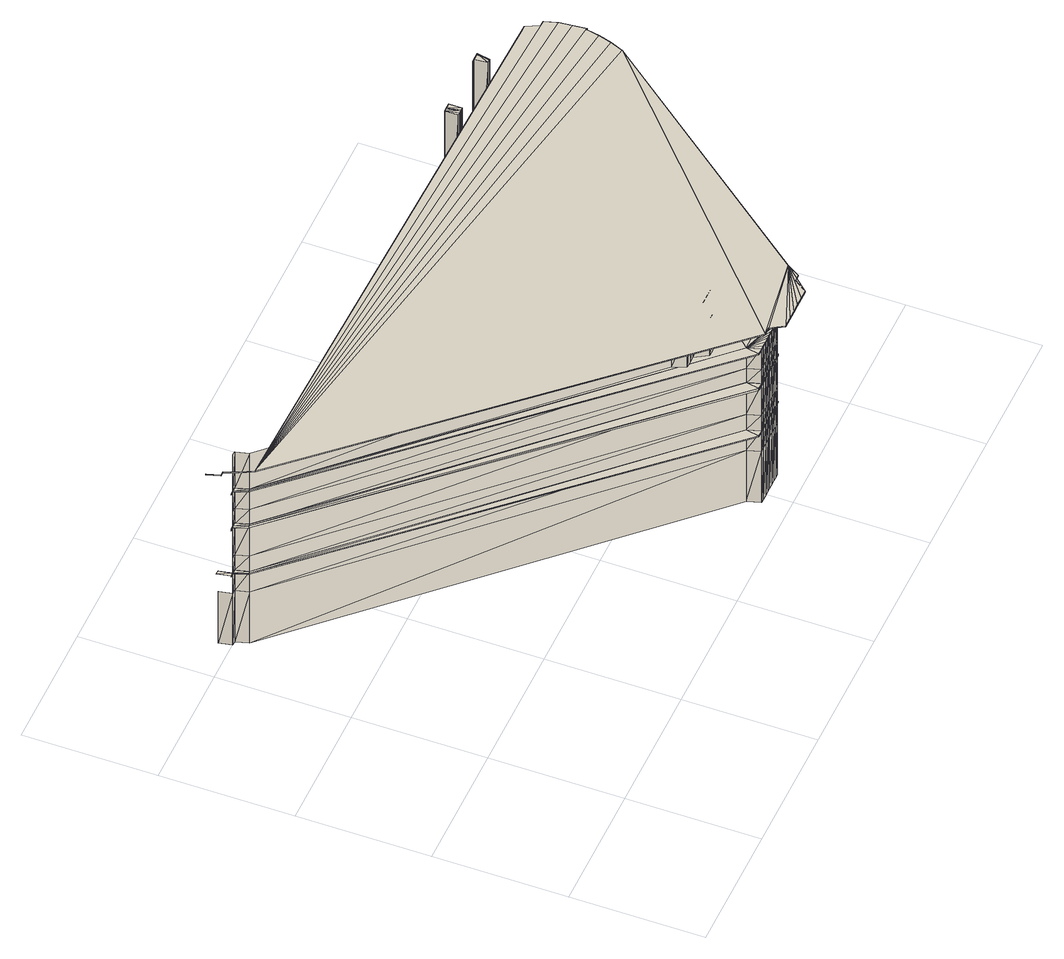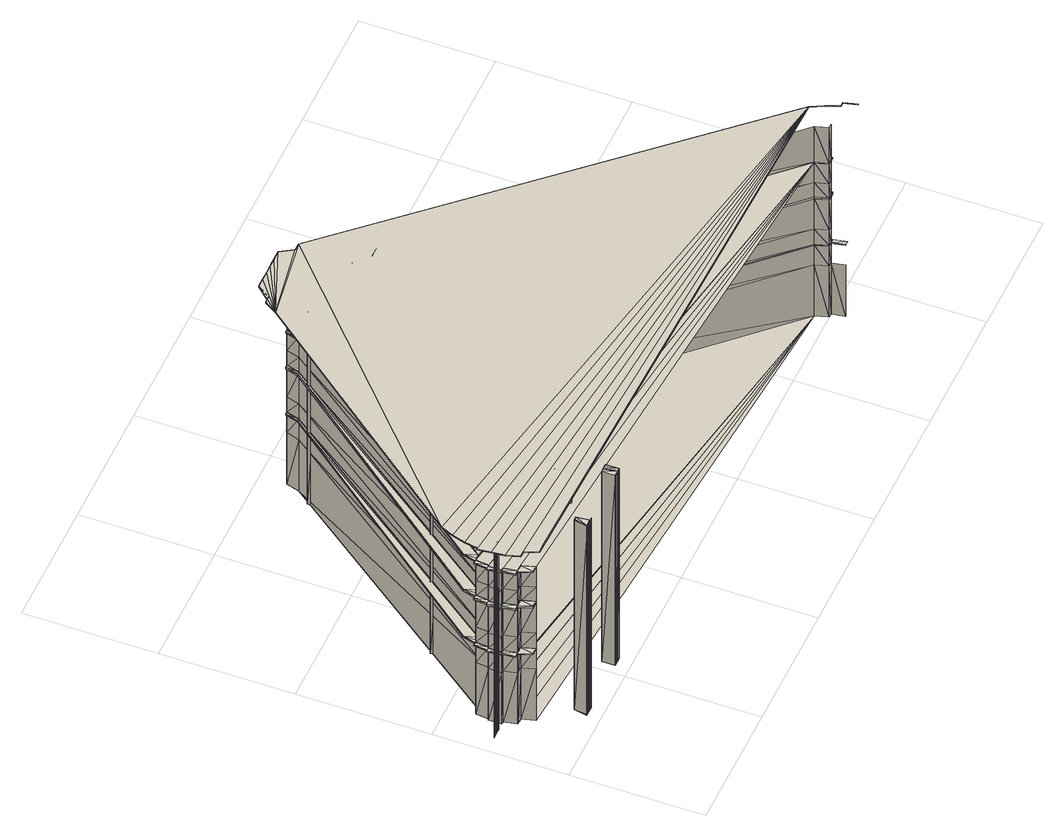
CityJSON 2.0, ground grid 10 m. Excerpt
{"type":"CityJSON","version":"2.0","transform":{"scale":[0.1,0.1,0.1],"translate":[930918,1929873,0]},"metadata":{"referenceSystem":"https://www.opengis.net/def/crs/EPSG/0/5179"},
"CityObjects":{
"building1":{"type":"Building","geometry":[{"type":"MultiSurface","lod":"3","boundaries":[[[0,1,2]],[[3,2,1]],[[1,0,4]],[[5,4,0]],[[4,5,6]],[[7,6,5]],[[6,7,8]],[[9,8,7]],[[10,11,12]],[[10,13,11]],[[14,15,16]],[[17,18,19]],[[20,11,13]],[[21,16,15]],[[22,19,18]],[[11,23,10]],[[16,24,14]],[[19,25,17]],[[26,12,11]],[[11,20,27]],[[28,27,20]],[[16,21,29]],[[30,29,21]],[[19,22,31]],[[32,31,22]],[[33,34,35]],[[36,35,34]],[[37,26,20]],[[11,20,26]],[[27,38,11]],[[29,39,16]],[[31,40,19]],[[20,41,28]],[[21,42,30]],[[22,43,32]],[[35,36,44]],[[45,44,36]],[[20,11,41]],[[23,41,11]],[[11,35,23]],[[44,23,35]],[[46,11,47]],[[23,47,11]],[[21,16,42]],[[24,42,16]],[[48,46,49]],[[47,49,46]],[[50,48,51]],[[49,51,48]],[[22,19,43]],[[25,43,19]],[[19,50,25]],[[51,25,50]],[[52,19,53]],[[25,53,19]],[[23,11,38]],[[24,16,39]],[[25,19,40]],[[54,28,41]],[[55,30,42]],[[56,32,43]],[[44,45,57]],[[58,57,45]],[[41,23,54]],[[38,54,23]],[[23,44,38]],[[57,38,44]],[[47,23,59]],[[38,59,23]],[[42,24,55]],[[39,55,24]],[[49,47,60]],[[59,60,47]],[[51,49,61]],[[60,61,49]],[[43,25,56]],[[40,56,25]],[[25,51,40]],[[61,40,51]],[[53,25,62]],[[40,62,25]],[[8,9,63]],[[64,63,9]],[[62,40,65]],[[66,65,40]],[[27,28,67]],[[68,67,28]],[[29,30,69]],[[70,69,30]],[[31,32,71]],[[72,71,32]],[[28,54,68]],[[30,55,70]],[[32,56,72]],[[67,73,27]],[[69,74,29]],[[71,75,31]],[[76,68,54]],[[77,70,55]],[[78,72,56]],[[38,27,73]],[[39,29,74]],[[40,31,75]],[[57,58,79]],[[80,79,58]],[[54,38,76]],[[73,76,38]],[[38,57,73]],[[79,73,57]],[[59,38,81]],[[73,81,38]],[[55,39,77]],[[74,77,39]],[[60,59,82]],[[81,82,59]],[[61,60,83]],[[82,83,60]],[[56,40,78]],[[75,78,40]],[[40,61,75]],[[83,75,61]],[[65,66,84]],[[85,84,66]],[[84,85,86]],[[87,86,85]],[[63,64,88]],[[89,88,64]],[[86,87,90]],[[91,90,87]],[[88,89,92]],[[93,92,89]],[[90,91,94]],[[95,94,91]],[[92,93,96]],[[97,96,93]],[[94,95,98]],[[99,98,95]],[[67,68,100]],[[101,100,68]],[[69,70,102]],[[103,102,70]],[[71,72,104]],[[105,104,72]],[[100,106,67]],[[102,107,69]],[[104,108,71]],[[68,76,101]],[[70,77,103]],[[72,78,105]],[[109,110,97]],[[96,97,110]],[[73,67,106]],[[74,69,107]],[[75,71,108]],[[64,111,89]],[[112,101,76]],[[113,103,77]],[[114,105,78]],[[98,99,115]],[[116,115,99]],[[100,101,117]],[[118,117,101]],[[102,103,119]],[[120,119,103]],[[104,105,121]],[[122,121,105]],[[123,124,80]],[[106,112,73]],[[124,106,79]],[[106,125,73]],[[107,113,74]],[[125,126,81]],[[126,127,82]],[[108,114,75]],[[127,108,83]],[[79,80,124]],[[76,73,112]],[[73,79,106]],[[81,73,125]],[[77,74,113]],[[82,81,126]],[[83,82,127]],[[78,75,114]],[[75,83,108]],[[117,128,100]],[[119,129,102]],[[121,130,104]],[[101,112,118]],[[103,113,120]],[[105,114,122]],[[131,123,80]],[[108,130,75]],[[106,100,128]],[[107,102,129]],[[108,104,130]],[[132,118,112]],[[133,120,113]],[[134,122,114]],[[124,123,135]],[[131,135,123]],[[112,106,132]],[[128,132,106]],[[106,124,128]],[[135,128,124]],[[125,106,136]],[[128,136,106]],[[113,107,133]],[[129,133,107]],[[126,125,137]],[[136,137,125]],[[127,126,138]],[[137,138,126]],[[114,108,134]],[[130,134,108]],[[108,127,130]],[[138,130,127]],[[89,111,93]],[[139,131,80]],[[130,140,75]],[[9,141,64]],[[117,118,142]],[[143,142,118]],[[119,120,144]],[[145,144,120]],[[121,122,146]],[[147,146,122]],[[142,148,117]],[[118,132,143]],[[144,149,119]],[[120,133,145]],[[146,140,121]],[[122,134,147]],[[150,139,80]],[[140,151,75]],[[128,117,148]],[[129,119,149]],[[130,121,140]],[[152,143,132]],[[153,145,133]],[[154,147,134]],[[135,131,155]],[[139,155,131]],[[132,128,152]],[[148,152,128]],[[128,135,148]],[[155,148,135]],[[136,128,156]],[[148,156,128]],[[133,129,153]],[[149,153,129]],[[137,136,157]],[[156,157,136]],[[138,137,158]],[[157,158,137]],[[134,130,154]],[[140,154,130]],[[130,138,140]],[[158,140,138]],[[110,109,159]],[[160,159,109]],[[93,111,97]],[[161,150,80]],[[151,162,75]],[[115,116,163]],[[164,163,116]],[[142,143,165]],[[166,165,143]],[[144,145,167]],[[168,167,145]],[[146,147,169]],[[170,169,147]],[[171,161,80]],[[162,172,75]],[[165,173,142]],[[143,152,166]],[[167,174,144]],[[145,153,168]],[[169,151,146]],[[147,154,170]],[[148,142,173]],[[149,144,174]],[[140,146,151]],[[175,166,152]],[[176,168,153]],[[177,170,154]],[[155,139,178]],[[150,178,139]],[[152,148,175]],[[173,175,148]],[[148,155,173]],[[178,173,155]],[[156,148,179]],[[173,179,148]],[[153,149,176]],[[174,176,149]],[[157,156,180]],[[179,180,156]],[[158,157,181]],[[180,181,157]],[[154,140,177]],[[151,177,140]],[[140,158,151]],[[181,151,158]],[[182,171,80]],[[172,183,75]],[[97,111,109]],[[163,164,184]],[[185,184,164]],[[186,182,80]],[[183,187,75]],[[165,166,188]],[[189,188,166]],[[167,168,190]],[[191,190,168]],[[169,170,162]],[[192,162,170]],[[173,165,188]],[[166,175,189]],[[174,167,190]],[[168,176,191]],[[151,169,162]],[[170,177,192]],[[159,160,193]],[[161,194,150]],[[188,189,173]],[[194,188,178]],[[188,195,173]],[[190,191,174]],[[195,196,179]],[[196,197,180]],[[162,192,151]],[[197,162,181]],[[198,193,160]],[[178,150,194]],[[175,173,189]],[[173,178,188]],[[179,173,195]],[[176,174,191]],[[180,179,196]],[[181,180,197]],[[177,151,192]],[[151,181,162]],[[199,186,80]],[[187,200,75]],[[63,88,201]],[[202,199,80]],[[200,203,75]],[[58,204,80]],[[205,40,75]],[[194,161,206]],[[171,206,161]],[[189,188,207]],[[208,207,188]],[[188,194,208]],[[206,208,194]],[[195,188,209]],[[208,209,188]],[[191,190,210]],[[211,210,190]],[[196,195,212]],[[209,212,195]],[[197,196,213]],[[212,213,196]],[[192,162,214]],[[172,214,162]],[[162,197,172]],[[213,172,197]],[[215,208,188]],[[207,216,189]],[[217,211,190]],[[210,218,191]],[[219,172,162]],[[214,220,192]],[[188,189,215]],[[216,215,189]],[[190,191,217]],[[218,217,191]],[[162,192,219]],[[220,219,192]],[[184,185,221]],[[222,221,185]],[[109,111,160]],[[88,92,201]],[[92,96,201]],[[193,198,223]],[[224,223,198]],[[206,171,225]],[[182,225,171]],[[207,208,226]],[[227,226,208]],[[208,206,227]],[[225,227,206]],[[209,208,228]],[[227,228,208]],[[210,211,229]],[[230,229,211]],[[212,209,231]],[[228,231,209]],[[213,212,232]],[[231,232,212]],[[214,172,233]],[[183,233,172]],[[172,213,183]],[[232,183,213]],[[208,215,227]],[[216,207,226]],[[211,217,230]],[[218,210,229]],[[172,219,183]],[[220,214,233]],[[215,216,227]],[[226,227,216]],[[217,218,230]],[[229,230,218]],[[219,220,183]],[[233,183,220]],[[160,111,198]],[[234,235,222]],[[221,222,235]],[[96,110,201]],[[186,236,182]],[[237,238,227]],[[236,237,225]],[[237,239,227]],[[240,241,230]],[[239,242,228]],[[242,243,231]],[[187,244,183]],[[243,187,232]],[[225,182,236]],[[226,227,238]],[[227,225,237]],[[228,227,239]],[[229,230,241]],[[231,228,242]],[[232,231,243]],[[233,183,244]],[[183,232,187]],[[245,237,227]],[[238,246,226]],[[247,240,230]],[[241,248,229]],[[249,187,183]],[[244,250,233]],[[227,226,245]],[[246,245,226]],[[230,229,247]],[[248,247,229]],[[183,233,249]],[[250,249,233]],[[110,159,201]],[[236,186,251]],[[199,251,186]],[[238,237,252]],[[253,252,237]],[[237,236,253]],[[251,253,236]],[[239,237,254]],[[253,254,237]],[[241,240,255]],[[256,255,240]],[[242,239,257]],[[254,257,239]],[[243,242,258]],[[257,258,242]],[[244,187,259]],[[200,259,187]],[[187,243,200]],[[258,200,243]],[[237,245,253]],[[252,260,238]],[[240,247,256]],[[255,261,241]],[[187,249,200]],[[259,262,244]],[[198,111,224]],[[223,224,263]],[[264,263,224]],[[265,253,245]],[[246,238,260]],[[266,256,247]],[[248,241,261]],[[267,200,249]],[[250,244,262]],[[260,265,246]],[[261,266,248]],[[262,267,250]],[[245,246,265]],[[247,248,266]],[[249,250,267]],[[268,141,9]],[[159,193,201]],[[251,199,269]],[[252,253,270]],[[253,251,271]],[[254,253,272]],[[255,256,273]],[[257,254,274]],[[258,257,275]],[[259,200,276]],[[200,258,203]],[[202,269,199]],[[271,270,253]],[[269,271,251]],[[271,272,253]],[[277,273,256]],[[272,274,254]],[[274,275,257]],[[203,276,200]],[[275,203,258]],[[253,265,271]],[[270,278,252]],[[256,266,277]],[[273,279,255]],[[200,267,203]],[[276,280,259]],[[281,204,58]],[[282,268,9]],[[283,271,265]],[[260,252,278]],[[284,277,266]],[[261,255,279]],[[285,203,267]],[[262,259,280]],[[265,260,283]],[[278,283,260]],[[266,261,284]],[[279,284,261]],[[267,262,285]],[[280,285,262]],[[286,281,58]],[[193,223,201]],[[224,111,264]],[[201,223,263]],[[287,286,58]],[[288,289,58]],[[290,291,9]],[[292,282,9]],[[263,264,293]],[[294,293,264]],[[289,295,58]],[[296,287,58]],[[291,297,9]],[[298,292,9]],[[299,296,58]],[[300,301,58]],[[295,300,58]],[[301,299,58]],[[302,298,9]],[[111,294,264]],[[293,201,263]],[[297,303,9]],[[304,302,9]],[[303,304,9]],[[293,294,201]],[[111,201,294]],[[305,306,307]],[[305,308,306]],[[309,306,308]],[[308,310,309]],[[311,305,307]],[[312,310,308]],[[311,312,305]],[[308,305,312]],[[306,313,307]],[[311,312,307]],[[310,307,312]],[[307,310,311]],[[312,311,310]],[[309,310,314]],[[307,315,311]],[[316,310,312]],[[314,313,309]],[[306,309,313]],[[317,315,307]],[[313,318,307]],[[315,316,311]],[[312,311,316]],[[319,310,316]],[[320,317,307]],[[318,320,307]],[[318,321,307]],[[317,319,315]],[[316,315,319]],[[322,310,319]],[[314,310,323]],[[323,310,322]],[[313,314,318]],[[323,318,314]],[[319,317,322]],[[320,322,317]],[[324,310,323]],[[318,323,320]],[[322,320,323]],[[318,323,321]],[[324,321,323]],[[321,324,318]],[[323,318,324]],[[141,111,64]],[[204,202,80]],[[203,205,75]],[[8,63,325]],[[325,63,201]],[[235,234,326]],[[327,326,234]],[[328,329,330]],[[331,330,329]],[[330,331,332]],[[333,332,331]],[[334,333,331]],[[332,335,330]],[[336,334,331]],[[329,337,331]],[[332,333,335]],[[334,335,333]],[[338,336,331]],[[339,330,335]],[[340,341,328]],[[329,328,341]],[[342,338,331]],[[337,342,331]],[[341,337,329]],[[335,334,339]],[[336,339,334]],[[343,330,339]],[[328,330,344]],[[345,330,343]],[[339,336,343]],[[338,343,336]],[[344,330,345]],[[340,328,344]],[[341,340,346]],[[347,346,340]],[[346,337,341]],[[343,338,345]],[[342,345,338]],[[347,340,344]],[[345,342,344]],[[342,345,337]],[[337,344,342]],[[344,337,345]],[[345,342,348]],[[349,348,342]],[[349,337,346]],[[348,349,347]],[[346,347,349]],[[345,348,344]],[[342,337,349]],[[348,347,344]],[[350,40,205]],[[351,352,270]],[[353,354,273]],[[355,356,276]],[[269,202,357]],[[204,357,202]],[[270,271,351]],[[358,351,271]],[[271,269,358]],[[357,358,269]],[[272,271,359]],[[358,359,271]],[[273,277,353]],[[360,353,277]],[[274,272,361]],[[359,361,272]],[[275,274,362]],[[361,362,274]],[[276,203,355]],[[205,355,203]],[[203,275,205]],[[362,205,275]],[[278,270,352]],[[279,273,354]],[[280,276,356]],[[271,283,358]],[[277,284,360]],[[203,285,205]],[[283,278,363]],[[352,363,278]],[[284,279,364]],[[354,364,279]],[[285,280,365]],[[356,365,280]],[[363,358,283]],[[364,360,284]],[[365,205,285]],[[366,40,350]],[[367,40,366]],[[368,40,369]],[[370,8,325]],[[371,40,367]],[[369,40,372]],[[373,40,371]],[[374,40,375]],[[372,40,374]],[[375,40,373]],[[376,8,370]],[[141,325,111]],[[201,111,325]],[[377,8,376]],[[378,8,379]],[[380,8,377]],[[379,8,381]],[[382,8,380]],[[383,8,382]],[[381,8,384]],[[384,8,383]],[[326,327,385]],[[386,385,327]],[[387,388,389]],[[390,389,388]],[[391,390,388]],[[389,392,387]],[[393,391,388]],[[392,394,387]],[[389,390,392]],[[391,392,390]],[[394,393,387]],[[388,387,393]],[[385,386,395]],[[396,395,386]],[[397,394,392]],[[398,397,391]],[[392,391,397]],[[398,391,393]],[[399,400,401]],[[402,401,400]],[[403,398,393]],[[404,394,397]],[[393,394,403]],[[404,403,394]],[[405,406,399]],[[400,399,406]],[[397,398,407]],[[408,407,398]],[[401,409,399]],[[407,410,397]],[[410,404,397]],[[401,402,411]],[[412,411,402]],[[413,398,403]],[[408,398,413]],[[403,404,413]],[[410,413,404]],[[411,409,401]],[[414,410,407]],[[395,396,415]],[[416,415,396]],[[417,418,419]],[[420,419,418]],[[407,408,414]],[[421,414,408]],[[421,408,413]],[[402,400,422]],[[400,406,423]],[[405,399,424]],[[425,426,405]],[[406,405,426]],[[411,412,427]],[[428,427,412]],[[422,400,423]],[[427,409,411]],[[412,402,422]],[[399,409,424]],[[429,430,410]],[[413,410,430]],[[406,426,423]],[[425,405,424]],[[431,421,413]],[[424,423,425]],[[426,425,423]],[[432,410,414]],[[430,431,413]],[[428,412,422]],[[427,428,433]],[[433,409,427]],[[434,433,428]],[[434,428,422]],[[409,422,424]],[[423,424,422]],[[415,416,435]],[[436,435,416]],[[414,421,432]],[[431,432,421]],[[437,438,429]],[[430,429,438]],[[429,410,432]],[[438,431,430]],[[439,440,417]],[[418,417,440]],[[441,409,433]],[[442,434,422]],[[437,429,432]],[[433,434,441]],[[442,441,434]],[[432,431,437]],[[438,437,431]],[[443,442,422]],[[444,409,441]],[[445,443,422]],[[446,445,409]],[[422,409,445]],[[435,436,447]],[[448,447,436]],[[441,442,444]],[[443,444,442]],[[446,409,444]],[[449,450,439]],[[440,439,450]],[[451,446,444]],[[452,443,445]],[[451,452,446]],[[445,446,452]],[[453,451,444]],[[454,455,448]],[[444,443,453]],[[456,453,443]],[[456,443,452]],[[447,448,455]],[[455,454,449]],[[450,449,454]],[[453,456,451]],[[452,451,456]],[[457,458,459]],[[460,459,458]],[[461,462,463]],[[464,463,462]],[[465,466,461]],[[459,460,465]],[[462,461,466]],[[466,465,460]],[[465,466,457]],[[458,457,466]],[[463,464,467]],[[459,468,457]],[[469,467,464]],[[463,468,461]],[[466,465,470]],[[465,468,459]],[[471,470,465]],[[461,468,465]],[[457,468,465]],[[467,468,463]],[[472,473,471]],[[470,471,473]],[[465,468,471]],[[460,458,474]],[[464,462,474]],[[462,466,474]],[[466,460,474]],[[458,466,474]],[[467,469,475]],[[476,475,469]],[[475,468,467]],[[469,464,474]],[[466,470,474]],[[471,468,472]],[[473,472,476]],[[470,473,474]],[[475,476,472]],[[476,469,474]],[[474,473,476]],[[472,468,475]],[[475,476,468]],[[476,475,474]],[[474,468,476]],[[468,474,475]],[[358,363,477]],[[360,364,478]],[[205,365,350]],[[357,204,479]],[[281,479,204]],[[351,358,480]],[[477,480,358]],[[358,357,477]],[[479,477,357]],[[359,358,481]],[[477,481,358]],[[353,360,482]],[[478,482,360]],[[361,359,483]],[[481,483,359]],[[362,361,484]],[[483,484,361]],[[355,205,485]],[[350,485,205]],[[205,362,350]],[[484,350,362]],[[486,477,363]],[[487,478,364]],[[488,350,365]],[[480,489,351]],[[482,490,353]],[[485,491,355]],[[363,352,486]],[[489,486,352]],[[364,354,487]],[[490,487,354]],[[365,356,488]],[[491,488,356]],[[352,351,489]],[[354,353,490]],[[356,355,491]],[[479,281,492]],[[286,492,281]],[[480,477,493]],[[494,493,477]],[[477,479,494]],[[492,494,479]],[[481,477,495]],[[494,495,477]],[[482,478,496]],[[497,496,478]],[[483,481,498]],[[495,498,481]],[[484,483,499]],[[498,499,483]],[[485,350,500]],[[366,500,350]],[[350,484,366]],[[499,366,484]],[[493,501,480]],[[496,502,482]],[[500,503,485]],[[477,486,494]],[[478,487,497]],[[350,488,366]],[[504,494,486]],[[489,480,501]],[[505,497,487]],[[490,482,502]],[[506,366,488]],[[491,485,503]],[[486,489,504]],[[487,490,505]],[[488,491,506]],[[492,286,507]],[[493,494,508]],[[494,492,509]],[[495,494,510]],[[496,497,511]],[[498,495,512]],[[499,498,513]],[[500,366,514]],[[366,499,367]],[[515,289,516]],[[288,516,289]],[[517,518,519]],[[520,519,518]],[[518,515,520]],[[516,520,515]],[[521,518,522]],[[520,522,518]],[[523,524,525]],[[526,525,524]],[[527,521,528]],[[522,528,521]],[[529,527,530]],[[528,530,527]],[[531,369,532]],[[368,532,369]],[[369,529,368]],[[530,368,529]],[[501,504,489]],[[502,505,490]],[[503,506,491]],[[287,507,286]],[[509,508,494]],[[507,509,492]],[[509,510,494]],[[533,511,497]],[[510,512,495]],[[512,513,498]],[[367,514,366]],[[513,367,499]],[[519,534,517]],[[525,535,523]],[[532,536,531]],[[494,504,509]],[[508,537,493]],[[497,505,533]],[[511,538,496]],[[366,506,367]],[[514,539,500]],[[518,540,520]],[[524,541,526]],[[369,542,368]],[[543,295,515]],[[289,515,295]],[[544,545,517]],[[518,517,545]],[[545,543,518]],[[515,518,543]],[[546,545,521]],[[518,521,545]],[[547,548,523]],[[524,523,548]],[[549,546,527]],[[521,527,546]],[[550,549,529]],[[527,529,549]],[[551,372,531]],[[369,531,372]],[[372,550,369]],[[529,369,550]],[[552,509,504]],[[501,493,537]],[[553,533,505]],[[502,496,538]],[[554,367,506]],[[503,500,539]],[[555,517,534]],[[556,523,535]],[[557,531,536]],[[507,287,558]],[[296,558,287]],[[508,509,559]],[[560,559,509]],[[509,507,560]],[[558,560,507]],[[510,509,561]],[[560,561,509]],[[511,533,562]],[[563,562,533]],[[512,510,564]],[[561,564,510]],[[513,512,565]],[[564,565,512]],[[514,367,566]],[[371,566,367]],[[367,513,371]],[[565,371,513]],[[545,567,518]],[[548,568,524]],[[372,569,369]],[[504,501,552]],[[537,552,501]],[[505,502,553]],[[538,553,502]],[[506,503,554]],[[539,554,503]],[[570,520,540]],[[571,526,541]],[[572,368,542]],[[509,552,560]],[[559,573,508]],[[533,553,563]],[[562,574,511]],[[367,554,371]],[[566,575,514]],[[517,555,544]],[[523,556,547]],[[531,557,551]],[[540,555,570]],[[534,570,555]],[[541,556,571]],[[535,571,556]],[[542,557,572]],[[536,572,557]],[[540,518,567]],[[541,524,568]],[[542,369,569]],[[558,296,576]],[[299,576,296]],[[559,560,577]],[[578,577,560]],[[560,558,578]],[[576,578,558]],[[561,560,579]],[[578,579,560]],[[562,563,580]],[[581,580,563]],[[564,561,582]],[[579,582,561]],[[565,564,583]],[[582,583,564]],[[566,371,584]],[[373,584,371]],[[371,565,373]],[[583,373,565]],[[585,301,586]],[[300,586,301]],[[587,588,589]],[[590,589,588]],[[588,585,590]],[[586,590,585]],[[591,588,592]],[[590,592,588]],[[593,594,595]],[[596,595,594]],[[597,591,598]],[[592,598,591]],[[599,597,600]],[[598,600,597]],[[601,375,602]],[[374,602,375]],[[375,599,374]],[[600,374,599]],[[586,300,543]],[[295,543,300]],[[589,590,544]],[[545,544,590]],[[590,586,545]],[[543,545,586]],[[592,590,546]],[[545,546,590]],[[595,596,547]],[[548,547,596]],[[598,592,549]],[[546,549,592]],[[600,598,550]],[[549,550,598]],[[602,374,551]],[[372,551,374]],[[374,600,372]],[[550,372,600]],[[603,560,552]],[[537,508,573]],[[604,563,553]],[[538,511,574]],[[605,371,554]],[[539,514,575]],[[301,585,299]],[[588,587,578]],[[585,588,576]],[[588,591,578]],[[594,593,581]],[[591,597,579]],[[597,599,582]],[[375,601,373]],[[599,375,583]],[[577,606,559]],[[580,607,562]],[[584,608,566]],[[576,299,585]],[[577,578,587]],[[578,576,588]],[[579,578,591]],[[580,581,593]],[[582,579,597]],[[583,582,599]],[[584,373,601]],[[373,583,375]],[[544,609,589]],[[547,610,595]],[[551,611,602]],[[609,544,555]],[[610,547,556]],[[611,551,557]],[[560,603,578]],[[563,604,581]],[[371,605,373]],[[588,612,590]],[[594,613,596]],[[375,614,374]],[[552,537,603]],[[573,603,537]],[[553,538,604]],[[574,604,538]],[[554,539,605]],[[575,605,539]],[[578,615,588]],[[581,616,594]],[[373,617,375]],[[589,618,587]],[[595,619,593]],[[602,620,601]],[[590,621,545]],[[596,622,548]],[[374,623,372]],[[567,609,540]],[[555,540,609]],[[568,610,541]],[[556,541,610]],[[569,611,542]],[[557,542,611]],[[587,624,577]],[[593,625,580]],[[601,626,584]],[[573,559,606]],[[574,562,607]],[[575,566,608]],[[615,578,603]],[[616,581,604]],[[617,373,605]],[[618,589,609]],[[619,595,610]],[[620,602,611]],[[612,588,615]],[[613,594,616]],[[614,375,617]],[[603,573,615]],[[606,615,573]],[[604,574,616]],[[607,616,574]],[[605,575,617]],[[608,617,575]],[[606,577,624]],[[607,580,625]],[[608,584,626]],[[621,590,612]],[[622,596,613]],[[623,374,614]],[[567,545,621]],[[568,548,622]],[[569,372,623]],[[624,587,618]],[[625,593,619]],[[626,601,620]],[[325,141,370]],[[268,370,141]],[[615,606,612]],[[624,612,606]],[[616,607,613]],[[625,613,607]],[[617,608,614]],[[626,614,608]],[[609,567,618]],[[610,568,619]],[[611,569,620]],[[621,618,567]],[[622,619,568]],[[623,620,569]],[[612,624,621]],[[618,621,624]],[[613,625,622]],[[619,622,625]],[[614,626,623]],[[620,623,626]],[[627,628,629]],[[630,629,628]],[[628,631,630]],[[629,630,632]],[[631,632,630]],[[627,629,632]],[[632,631,627]],[[628,627,631]],[[631,633,630]],[[370,268,376]],[[282,376,268]],[[632,631,634]],[[635,634,631]],[[632,629,636]],[[631,632,633]],[[631,633,635]],[[636,633,632]],[[632,634,636]],[[634,635,637]],[[638,637,635]],[[634,637,636]],[[635,633,638]],[[633,636,638]],[[637,638,636]],[[637,638,639]],[[640,639,638]],[[641,642,637]],[[638,637,642]],[[379,291,378]],[[290,378,291]],[[642,643,638]],[[638,643,640]],[[644,637,639]],[[639,640,641]],[[642,641,640]],[[643,642,640]],[[641,644,639]],[[641,637,644]],[[376,282,377]],[[292,377,282]],[[641,642,644]],[[643,644,642]],[[644,643,641]],[[642,641,643]],[[381,297,379]],[[291,379,297]],[[377,292,380]],[[298,380,292]],[[380,298,382]],[[302,382,298]],[[384,303,381]],[[297,381,303]],[[382,302,383]],[[304,383,302]],[[383,304,384]],[[303,384,304]]]}]}
},
"vertices":[
[12,300,185],[12,300,186],[9,310,185],[9,310,186],[15,300,186],[15,300,185],[19,290,186],[19,290,185],[24,280,186],[24,280,185],[30,300,70],[33,300,70],[28,310,70],[30,300,69],[30,300,116],[30,300,114],[33,300,116],[30,300,150],[30,300,149],[33,300,150],[33,300,69],[33,300,114],[33,300,149],[36,300,70],[36,300,116],[36,300,150],[31,310,70],[37,290,70],[37,290,69],[37,290,116],[37,290,114],[37,290,150],[37,290,149],[31,310,50],[31,310,0],[33,300,50],[33,300,0],[31,310,69],[39,290,70],[39,290,116],[39,290,150],[36,300,69],[36,300,114],[36,300,149],[36,300,50],[36,300,0],[33,300,85],[36,300,85],[33,300,115],[36,300,115],[33,300,130],[36,300,130],[33,300,185],[36,300,185],[39,290,69],[39,290,114],[39,290,149],[39,290,50],[39,290,0],[39,290,85],[39,290,115],[39,290,130],[39,290,185],[274,10,186],[274,10,185],[253,70,185],[253,70,150],[287,20,70],[287,20,69],[287,20,116],[287,20,114],[287,20,150],[287,20,149],[289,30,70],[289,30,116],[289,30,150],[289,30,69],[289,30,114],[289,30,149],[289,30,50],[289,30,0],[289,30,85],[289,30,115],[289,30,130],[257,60,185],[257,60,150],[262,60,185],[262,60,150],[280,10,186],[280,10,185],[267,60,185],[267,60,150],[286,0,186],[286,0,185],[273,50,185],[273,50,150],[293,0,186],[293,0,185],[278,50,185],[278,50,150],[290,20,70],[290,20,69],[290,20,116],[290,20,114],[290,20,150],[290,20,149],[292,20,70],[292,20,116],[292,20,150],[300,0,185],[300,0,186],[339,20,185],[292,20,69],[292,20,114],[292,20,149],[284,60,185],[284,60,150],[294,20,70],[294,20,69],[294,20,116],[294,20,114],[294,20,150],[294,20,149],[292,20,0],[292,20,50],[292,20,85],[292,20,115],[292,20,130],[295,20,70],[295,20,116],[295,20,150],[295,20,0],[295,20,69],[295,20,114],[295,20,149],[295,20,50],[295,20,85],[295,20,115],[295,20,130],[299,20,0],[299,20,150],[483,200,185],[298,20,70],[298,20,69],[298,20,116],[298,20,114],[298,20,150],[298,20,149],[299,20,70],[299,20,116],[303,20,0],[303,20,150],[299,20,69],[299,20,114],[299,20,149],[299,20,50],[299,20,85],[299,20,115],[299,20,130],[307,0,186],[307,0,185],[306,20,0],[306,20,150],[289,60,185],[289,60,150],[302,20,70],[302,20,69],[302,20,116],[302,20,114],[302,20,150],[302,20,149],[310,20,0],[310,20,150],[303,20,70],[303,20,116],[303,20,69],[303,20,114],[303,20,149],[303,20,50],[303,20,85],[303,20,115],[303,20,130],[314,20,0],[314,20,150],[294,60,185],[294,60,150],[317,20,0],[317,20,150],[306,20,70],[306,20,69],[306,20,116],[306,20,114],[306,20,149],[314,0,186],[306,20,50],[306,20,85],[306,20,115],[306,20,130],[314,0,185],[320,20,0],[320,20,150],[339,20,186],[323,30,0],[323,30,150],[466,220,0],[466,220,150],[310,20,50],[310,20,69],[310,20,70],[310,20,85],[310,20,114],[310,20,116],[310,20,115],[310,20,130],[310,20,149],[311,20,70],[311,20,69],[311,20,116],[311,20,114],[311,20,150],[311,20,149],[299,60,185],[299,60,150],[321,0,186],[321,0,185],[314,20,50],[314,20,69],[314,20,70],[314,20,85],[314,20,114],[314,20,116],[314,20,115],[314,20,130],[314,20,149],[303,70,150],[303,70,185],[317,20,50],[317,20,70],[317,20,69],[317,20,85],[317,20,116],[317,20,114],[317,20,115],[317,20,130],[317,20,149],[319,20,70],[319,20,69],[319,20,116],[319,20,114],[319,20,150],[319,20,149],[320,20,50],[320,20,69],[320,20,70],[320,20,85],[320,20,114],[320,20,116],[320,20,115],[320,20,130],[320,20,149],[322,20,69],[322,20,114],[322,20,149],[328,10,186],[328,10,185],[322,20,70],[322,20,116],[322,20,150],[487,210,185],[323,30,50],[323,30,69],[323,30,70],[323,30,85],[323,30,114],[323,30,115],[323,30,130],[323,30,149],[323,30,116],[325,30,69],[325,30,114],[325,30,149],[469,220,0],[490,220,185],[325,30,70],[325,30,116],[325,30,150],[471,220,0],[472,230,0],[461,260,0],[464,250,0],[473,270,185],[479,270,185],[492,230,185],[333,10,186],[333,10,185],[468,250,0],[473,230,0],[484,260,185],[493,230,185],[473,240,0],[469,250,0],[471,240,0],[492,240,185],[488,260,185],[491,250,185],[329,40,185],[330,40,185],[326,50,185],[329,40,0],[330,40,0],[326,50,0],[328,50,185],[328,50,0],[332,40,185],[332,40,0],[329,50,185],[329,50,0],[331,50,185],[333,50,185],[331,50,0],[332,50,185],[334,50,185],[332,50,0],[333,50,0],[334,50,0],[483,200,186],[404,200,185],[404,200,150],[375,110,185],[375,110,0],[374,110,185],[374,110,0],[376,110,185],[376,110,0],[377,110,0],[377,110,185],[379,110,0],[382,110,0],[380,110,0],[379,110,185],[376,120,185],[376,120,0],[381,110,0],[380,110,185],[382,110,185],[381,110,185],[378,120,0],[378,120,185],[379,120,185],[379,120,0],[469,220,150],[466,220,69],[469,210,69],[466,220,114],[469,210,114],[466,220,149],[469,210,149],[466,220,50],[466,220,70],[466,220,85],[466,220,116],[466,220,115],[466,220,130],[469,210,70],[469,210,116],[469,210,150],[471,220,150],[472,230,150],[461,260,150],[464,250,150],[487,210,186],[473,230,150],[468,250,150],[473,240,150],[469,250,150],[471,240,150],[490,220,186],[492,230,186],[473,270,186],[479,270,186],[493,230,186],[484,260,186],[492,240,186],[491,250,186],[488,260,186],[408,210,185],[408,210,150],[386,280,185],[386,280,0],[387,280,185],[387,280,0],[388,280,0],[388,280,185],[386,290,0],[386,290,185],[411,210,185],[411,210,150],[390,280,185],[390,280,0],[422,170,185],[422,170,0],[423,170,185],[423,170,0],[388,290,0],[388,290,185],[422,180,185],[422,180,0],[391,280,185],[391,280,0],[425,180,185],[389,290,185],[425,170,185],[425,170,0],[389,290,0],[393,280,185],[412,220,185],[412,220,150],[402,250,185],[402,250,150],[397,260,185],[397,260,150],[393,280,0],[425,180,0],[424,180,0],[424,180,185],[423,180,185],[423,180,0],[426,170,185],[426,170,0],[391,290,185],[391,290,0],[393,290,0],[393,290,185],[428,170,185],[428,170,0],[413,220,185],[413,220,150],[392,290,185],[392,290,0],[406,250,185],[406,250,150],[429,170,185],[429,170,0],[430,170,0],[430,170,185],[427,180,0],[427,180,185],[412,230,185],[412,230,150],[409,240,185],[409,240,150],[428,180,185],[428,180,0],[429,180,185],[411,240,150],[411,240,185],[429,180,0],[437,290,185],[437,290,0],[436,290,185],[436,290,0],[439,280,185],[439,280,0],[441,280,185],[441,280,0],[438,290,185],[438,290,0],[442,280,185],[444,290,185],[442,280,0],[439,290,0],[439,290,185],[441,290,185],[441,290,0],[444,290,0],[443,290,185],[443,290,0],[469,220,70],[469,220,116],[469,220,50],[469,220,69],[469,220,85],[469,220,114],[469,220,115],[469,220,130],[469,220,149],[472,220,70],[472,220,116],[472,220,150],[472,220,69],[472,220,114],[472,220,149],[471,220,50],[471,220,69],[471,220,70],[471,220,85],[471,220,114],[471,220,116],[471,220,115],[471,220,130],[471,220,149],[474,220,69],[474,220,114],[474,220,149],[474,220,70],[474,220,116],[474,220,150],[472,230,50],[472,230,69],[472,230,70],[472,230,85],[472,230,114],[472,230,115],[472,230,130],[472,230,149],[464,250,50],[461,260,50],[464,250,69],[464,250,70],[461,260,69],[461,260,70],[464,250,85],[461,260,85],[464,250,114],[464,250,116],[461,260,114],[461,260,116],[464,250,115],[461,260,115],[464,250,130],[461,260,130],[464,250,149],[461,260,149],[472,230,116],[463,260,69],[463,260,114],[463,260,149],[475,230,69],[475,230,114],[475,230,149],[466,260,70],[466,260,116],[466,260,150],[468,250,50],[468,250,69],[468,250,70],[468,250,85],[468,250,114],[468,250,116],[468,250,115],[468,250,130],[468,250,149],[475,230,70],[475,230,116],[475,230,150],[466,260,69],[466,260,114],[466,260,149],[473,230,50],[473,230,69],[473,230,70],[473,230,85],[473,230,114],[473,230,116],[473,230,115],[473,230,130],[473,230,149],[470,250,70],[470,250,116],[470,250,150],[463,260,70],[463,260,116],[463,260,150],[476,230,69],[476,230,114],[476,230,149],[473,240,50],[473,240,69],[473,240,70],[473,240,85],[473,240,114],[473,240,116],[473,240,115],[473,240,130],[473,240,149],[471,240,50],[469,250,50],[471,240,69],[471,240,70],[469,250,69],[469,250,70],[471,240,85],[469,250,85],[471,240,114],[471,240,116],[469,250,114],[469,250,116],[471,240,115],[469,250,115],[471,240,130],[469,250,130],[471,240,149],[469,250,149],[476,230,70],[476,230,116],[476,230,150],[475,240,69],[475,240,114],[475,240,149],[470,250,69],[470,250,114],[470,250,149],[474,240,70],[474,240,116],[474,240,150],[475,240,70],[475,240,116],[475,240,150],[473,250,69],[473,250,114],[473,250,149],[473,250,70],[473,250,116],[473,250,150],[474,240,69],[474,240,114],[474,240,149],[480,240,185],[480,240,0],[479,240,185],[479,240,0],[481,240,0],[481,240,185],[483,240,0],[482,240,185],[482,240,0],[483,240,185],[484,240,185],[484,240,0],[485,240,185],[485,240,0],[486,240,185],[486,240,0],[487,240,0],[487,240,185]
]}
